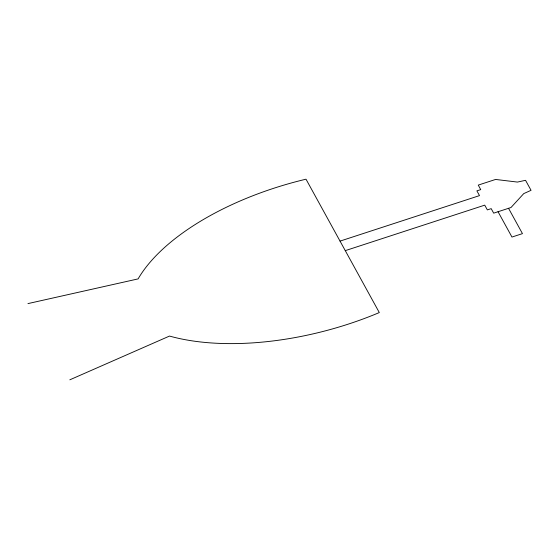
<?xml version="1.0" encoding="UTF-8"?>
<svg xmlns="http://www.w3.org/2000/svg" width="559" height="559" viewBox="0 0 559 559"><rect width="100%" height="100%" fill="white"/><g stroke="black" fill="none" stroke-linecap="round" stroke-linejoin="round"><path stroke-width="0.84" d="M69.833 379.813L169.51 336.064A197.013 94.31 -14.8 0 0 379.302 312.565L306.011 179.187A197.013 94.31 -14.8 0 0 138.101 278.899L27.95 303.6M340.04 241.111L479.503 195.615L476.89 190.864L480.74 189.613L478.259 185.099L495.574 179.446L517.438 182.073L525.551 180.312L531.05 190.326L523.769 193.589L510.996 207.508L493.674 213.154L491.193 208.64L487.35 209.898L484.737 205.146L345.273 250.642M508.543 208.304L522.455 233.634L511.967 237.051L498.048 211.728"/></g></svg>
